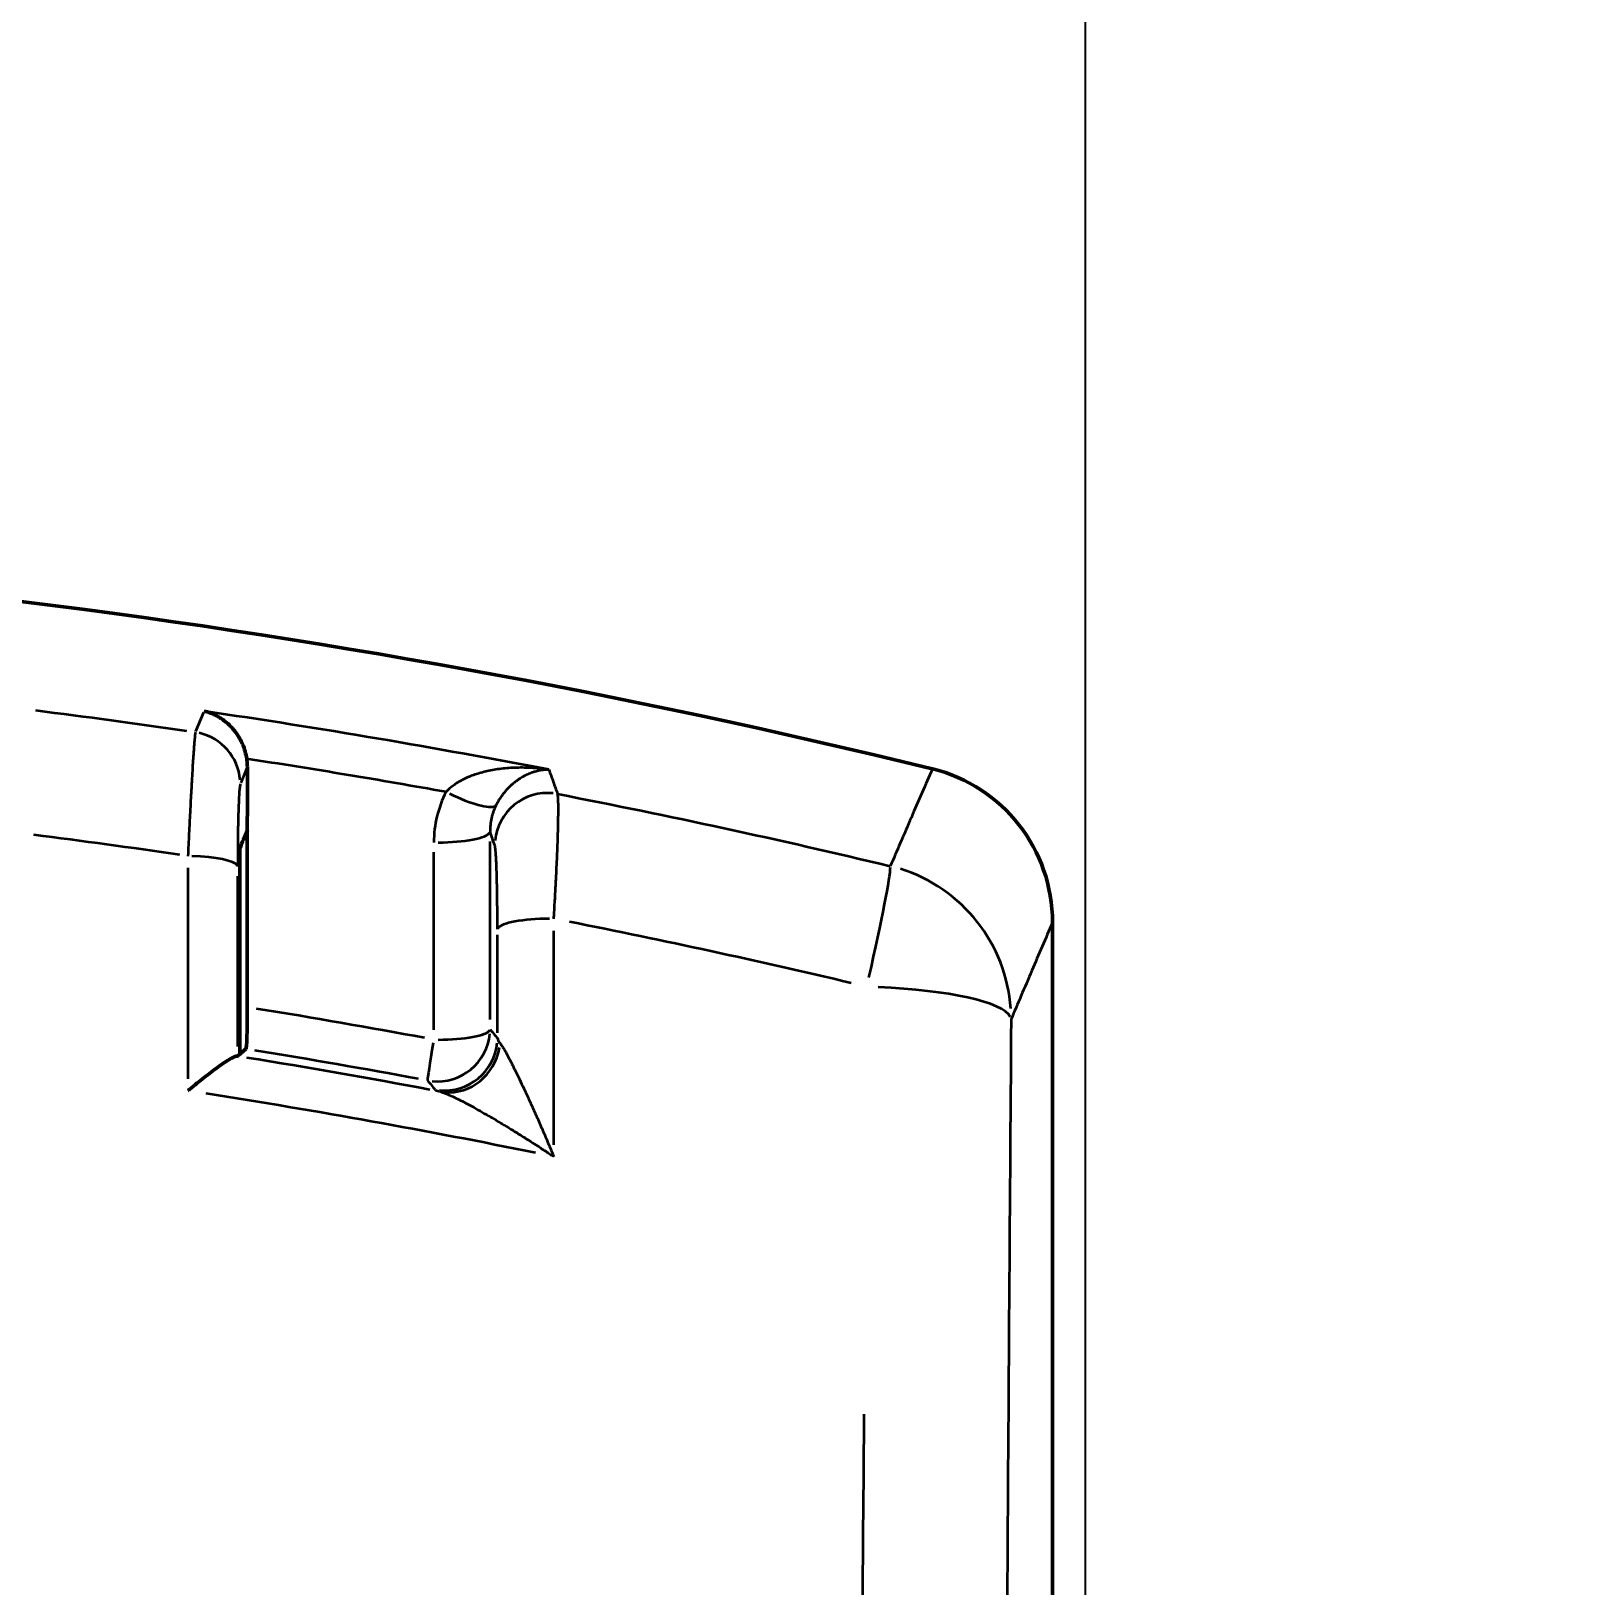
# Model space of a CAD drawing. Header units: millimetres. Extents: x 40 to 2195, y 40 to 1687.
# Drawn here: x 1758.4 to 1787.69, y 948.93 to 978.45 of the extents above; entities that cross this region are included whole.
import ezdxf

# ---------------------------------------------------------------- set-up
doc = ezdxf.new("R2010")
doc.units = ezdxf.units.MM
doc.header["$LTSCALE"] = 8
for name, color, linetype, lineweight in [('Dimension (ISO)', 7, 'Continuous', 25), ('Visible (ISO)', 7, 'Continuous', 50), ('Visible Narrow (ISO)', 7, 'Continuous', 35)]:
    doc.layers.add(name, color=color, linetype=linetype, lineweight=lineweight)
doc.styles.add('Note Text (ANSI)', font='tahoma.ttf')
doc.dimstyles.new('Default (ISO)', dxfattribs={"dimscale": 8, "dimtxt": 1, "dimasz": 2.5, "dimexe": 3.175, "dimexo": 0, "dimgap": 0.762, "dimtad": 1, "dimrnd": 1e-08, "dimzin": 0, "dimdsep": 46, "dimtxsty": 'Note Text (ANSI)', "dimcen": 0.09, "dimdle": 10, "dimclrd": 1, "dimclre": 1, "dimclrt": 1, "dimazin": 0, "dimtfac": 3.5052, "dimtmove": 0, "dimatfit": 3, "dimfxl": 1, "dimtolj": 1, "dimtzin": 0, "dimlwd": -1, "dimlwe": -1, "dimarcsym": 0})

# ---------------------------------------------------------------- blocks, each defined once
blk = doc.blocks.new('*D12')
at = {"layer": 'Defpoints', "color": 0, "transparency": 16777216}
for p in [(1778.421, 1105.216), (1701.164, 772.256), (1778.421, 772.256)]:
    blk.add_point(p, dxfattribs=at)
at = {"layer": 'Dimension (ISO)', "color": 1, "transparency": 16777216}
for p, q in [((1701.164, 772.256), (1701.164, 1130.616)), ((1778.421, 772.256), (1778.421, 1130.616)), ((1721.164, 1105.216), (1758.421, 1105.216))]:
    blk.add_line(p, q, dxfattribs=at)
for points in [[(1721.164, 1108.55), (1721.164, 1101.883), (1701.164, 1105.216)], [(1758.421, 1108.55), (1758.421, 1101.883), (1778.421, 1105.216)]]:
    blk.add_solid(points, dxfattribs=at)
at = {"layer": 'Dimension (ISO)', "color": 1, "transparency": 16777216, "insert": (1690.21, 1121.779), "char_height": 8, "attachment_point": 1, "style": 'Note Text (ANSI)'}
blk.add_mtext('\\A1;77.26 mm [3.042 in]', dxfattribs=at)
blk = doc.blocks.new('*D13')
at = {"layer": 'Defpoints', "color": 0, "transparency": 16777216}
for p in [(1798.039, 1047.44), (1780.247, 847.94), (1876.184, 847.94)]:
    blk.add_point(p, dxfattribs=at)
at = {"layer": 'Dimension (ISO)', "color": 1, "transparency": 16777216}
for p, q in [((1798.039, 1047.44), (1901.584, 1047.44)), ((1876.184, 1027.44), (1876.184, 867.94)), ((1780.247, 847.94), (1901.584, 847.94))]:
    blk.add_line(p, q, dxfattribs=at)
for points in [[(1872.851, 1027.44), (1879.517, 1027.44), (1876.184, 1047.44)], [(1872.851, 867.94), (1879.517, 867.94), (1876.184, 847.94)]]:
    blk.add_solid(points, dxfattribs=at)
at = {"layer": 'Dimension (ISO)', "color": 1, "transparency": 16777216, "insert": (1859.622, 895.446), "char_height": 8, "attachment_point": 1, "rotation": 90, "style": 'Note Text (ANSI)'}
blk.add_mtext('\\A1;199.50 mm [7.854 in]', dxfattribs=at)

msp = doc.modelspace()

# ---------------------------------------------------------------- linework, layer by layer
at = {"layer": 'Visible (ISO)'}
for p, q in [((1777.792, 961.526), (1777.792, 816.708)), ((1762.325, 958.99), (1762.364, 959.024))]:
    msp.add_line(p, q, dxfattribs=at)
for centre, radius, start, end in [((1739.792, 818.756), 150, 76.22401, 103.77599), ((1739.685, 815.55), 150.715, 81.37585, 81.37587), ((1739.5, 814.622), 151.661, 79.84669, 79.84671), ((1739.397, 814.13), 152.163, 79.47011, 79.47012), ((1739.835, 816.483), 149.769, 79.36026, 79.36031)]:
    msp.add_arc(centre, radius, start, end, dxfattribs=at)
for centre, major_axis, ratio, start_param, end_param in [((1762.801, 867.26), (-0.017, 450.328), 0.000658, 1.353197, 1.355931), ((1774.791, 961.518), (1.186, 2.768), 0.996091, 5.118534, 6.446843), ((1762.783, 867.26), (0.013, -450.329), 0.000619, 4.497524, 4.505155), ((1762.436, 867.259), (0, 454.355), 0.000163, 1.358647, 1.367431), ((1762.472, 960.137), (-0.008, 1.014), 0.034485, 3.170666, 4.492953)]:
    msp.add_ellipse(centre, major_axis=major_axis, ratio=ratio, start_param=start_param, end_param=end_param, dxfattribs=at)
for points, knots in [([(1762.497, 964.632), (1762.49, 964.678), (1762.48, 964.724), (1762.467, 964.769), (1762.454, 964.815), (1762.438, 964.861), (1762.419, 964.906), (1762.415, 964.914), (1762.412, 964.922), (1762.408, 964.93), (1762.389, 964.971), (1762.368, 965.011), (1762.344, 965.05), (1762.321, 965.087), (1762.296, 965.123), (1762.269, 965.158), (1762.258, 965.172), (1762.247, 965.185), (1762.235, 965.199), (1762.206, 965.232), (1762.175, 965.264), (1762.142, 965.294), (1762.112, 965.322), (1762.08, 965.347), (1762.046, 965.372), (1762.028, 965.385), (1762.009, 965.397), (1761.99, 965.409), (1761.961, 965.427), (1761.932, 965.444), (1761.902, 965.459), (1761.872, 965.473), (1761.842, 965.487), (1761.811, 965.498), (1761.781, 965.51), (1761.751, 965.52), (1761.719, 965.528), (1761.709, 965.531), (1761.699, 965.534), (1761.688, 965.536)], [0, 0, 0, 0, 0.1132169, 0.1132169, 0.1132169, 0.2288637, 0.2288637, 0.2288637, 0.25, 0.25, 0.25, 0.356629, 0.356629, 0.356629, 0.4589677, 0.4589677, 0.4589677, 0.5, 0.5, 0.5, 0.6027222, 0.6027222, 0.6027222, 0.6978335, 0.6978335, 0.6978335, 0.75, 0.75, 0.75, 0.8273235, 0.8273235, 0.8273235, 0.9028331, 0.9028331, 0.9028331, 0.975821, 0.975821, 0.975821, 1, 1, 1, 1]), ([(1762.497, 964.632), (1762.5, 964.607), (1762.503, 964.581), (1762.507, 964.531), (1762.508, 964.505), (1762.508, 964.48)], [-0.01564746, -0.01564746, -0.01564746, -0.01564746, -0.00782419, -0.00782419, -0.000001, -0.000001, -0.000001, -0.000001]), ([(1762.48, 959.123), (1762.461, 959.107), (1762.441, 959.09), (1762.403, 959.057), (1762.383, 959.041), (1762.364, 959.024)], [-0.3350104, -0.3350104, -0.3350104, -0.3350104, -0.1675057, -0.1675057, -0.000001, -0.000001, -0.000001, -0.000001]), ([(1761.38, 958.33), (1761.385, 958.335), (1761.397, 958.345), (1761.408, 958.354), (1761.506, 958.435), (1761.599, 958.511), (1761.78, 958.652), (1761.868, 958.719), (1762.038, 958.842), (1762.119, 958.896), (1762.213, 958.951), (1762.239, 958.965), (1762.281, 958.983), (1762.297, 958.987), (1762.308, 958.988)], [-0.1582515, -0.1582515, -0.1582515, -0.1582515, -0.1560131, -0.1537712, -0.1537712, -0.1169183, -0.1169183, -0.0790564, -0.0790564, -0.0374622, -0.0374622, -0.0180991, -0.0180991, -0.0000015, -0.0000015, -0.0000015, -0.0000015]), ([(1762.325, 958.99), (1762.324, 958.99), (1762.322, 958.989), (1762.317, 958.988), (1762.313, 958.988), (1762.308, 958.988)], [0.000001, 0.000001, 0.000001, 0.000001, 0.0077836, 0.0077836, 0.01556633, 0.01556633, 0.01556633, 0.01556633])]:
    msp.add_open_spline(points, degree=3, knots=knots, dxfattribs=at)
msp.add_open_spline([(1762.364, 962.929), (1762.412, 963.044), (1762.46, 963.161), (1762.508, 963.277)], degree=3, dxfattribs=at)
at = {"layer": 'Visible Narrow (ISO)'}
for p, q in [((1761.53, 965.155), (1761.68, 965.516)), ((1762.501, 964.463), (1762.382, 964.173)), ((1766.049, 959.488), (1766.049, 962.857)), ((1761.38, 962.564), (1761.38, 958.553)), ((1768.326, 957.305), (1768.326, 961.369))]:
    msp.add_line(p, q, dxfattribs=at)
for centre, major_axis, ratio, start_param, end_param in [((1739.79, 820.296), (148.222, 0.073), 0.987846, 1.424249, 1.44381), ((1761.376, 964.15), (-0.925, 0.38), 0.995962, 3.61162, 4.883649), ((1766.348, 964.217), (0.888, -0.459), 0.221536, 4.823866, 6.132928), ((1768.205, 962.987), (-0.942, -0.336), 0.994856, 4.265281, 5.843823), ((1766.116, 963.257), (1, 0), 0.212792, 4.725847, 6.167376), ((1739.789, 819.807), (146.416, 0.093), 0.987317, 1.423231, 1.442329), ((1766.923, 867.261), (-0.003, -451.056), 0.000434, 1.777164, 1.784819), ((1761.326, 962.577), (1, 0), 0.209298, 0.109752, 1.442715), ((1762.31, 866.969), (-0.01, -456.891), 0.00003, 1.773994, 1.781228), ((1774.009, 959.692), (0.698, 2.918), 0.037354, 4.995317, 6.13267), ((1774.009, 959.692), (-2.758, 1.181), 0.996088, 3.614062, 4.811637), ((1768.255, 961.388), (-1, 0), 0.206882, 4.721314, 6.167163), ((1739.733, 819.489), (146.733, 0.15), 0.987389, 1.334276, 1.371591), ((1767.095, 867.959), (0.025, 451.617), 0.000351, 4.916341, 4.920553), ((1774.009, 959.691), (3, -0.022), 0.20486, 0.108181, 1.413484), ((1739.77, 822.124), (-141.279, -0.148), 0.988198, 4.525527, 4.548438), ((1766.116, 959.504), (0.772, 0.636), 0.99852, 3.925803, 5.498995), ((1766.116, 959.504), (1, 0), 0.204474, 4.725697, 6.16743), ((1739.771, 821.972), (-140.659, -0.151), 0.988019, 4.525501, 4.547924), ((1766.116, 959.504), (-0.184, -0.983), 0.02866, 4.992918, 6.182194), ((1766.256, 959.334), (0.772, 0.635), 0.998518, 3.925337, 5.499589), ((1766.353, 959.295), (-0.291, -0.957), 0.950855, 0.196784, 1.70583), ((1739.755, 821.703), (140.669, 0.121), 0.988729, 1.382464, 1.407531), ((1739.759, 821.578), (140.014, 0.121), 0.98856, 1.366988, 1.412381), ((1768.028, 957.981), (1.959, -0.374), 0.035739, 3.198281, 3.450319), ((1789.778, 867.261), (0, 453.794), 0.034923, 1.382532, 1.710643)]:
    msp.add_ellipse(centre, major_axis=major_axis, ratio=ratio, start_param=start_param, end_param=end_param, dxfattribs=at)
for points, knots in [([(1768.231, 964.426), (1767.145, 964.635), (1764.968, 965.03), (1762.782, 965.376), (1761.688, 965.536)], [0.0000678, 0.0000678, 0.0000678, 0.0000678, 0.5, 1, 1, 1, 1]), ([(1761.522, 965.135), (1761.519, 965.122), (1761.515, 965.095), (1761.511, 965.057), (1761.51, 965.048), (1761.51, 965.039), (1761.509, 965.03), (1761.507, 965.014), (1761.505, 964.996), (1761.504, 964.976), (1761.501, 964.943), (1761.498, 964.906), (1761.495, 964.864), (1761.491, 964.823), (1761.488, 964.777), (1761.485, 964.728), (1761.483, 964.701), (1761.481, 964.673), (1761.479, 964.643), (1761.479, 964.641), (1761.479, 964.638), (1761.478, 964.636), (1761.475, 964.581), (1761.471, 964.522), (1761.467, 964.46), (1761.463, 964.397), (1761.459, 964.33), (1761.455, 964.259), (1761.453, 964.218), (1761.451, 964.176), (1761.448, 964.133), (1761.446, 964.095), (1761.444, 964.056), (1761.442, 964.016), (1761.437, 963.925), (1761.431, 963.831), (1761.426, 963.732), (1761.422, 963.658), (1761.418, 963.582), (1761.414, 963.504), (1761.41, 963.409), (1761.405, 963.312), (1761.4, 963.213), (1761.393, 963.074), (1761.386, 962.931), (1761.38, 962.786)], [0.0000003, 0.0000003, 0.0000003, 0.0000003, 0.1260571, 0.1260571, 0.1260571, 0.1530705, 0.1530705, 0.1530705, 0.2, 0.2, 0.2, 0.2777031, 0.2777031, 0.2777031, 0.3547914, 0.3547914, 0.3547914, 0.3964728, 0.3964728, 0.3964728, 0.4, 0.4, 0.4, 0.4769786, 0.4769786, 0.4769786, 0.5546803, 0.5546803, 0.5546803, 0.6, 0.6, 0.6, 0.6399025, 0.6399025, 0.6399025, 0.7311391, 0.7311391, 0.7311391, 0.8, 0.8, 0.8, 0.8832563, 0.8832563, 0.8832563, 0.9999996, 0.9999996, 0.9999996, 0.9999996]), ([(1766.281, 964.003), (1765.651, 964.116), (1764.391, 964.334), (1763.128, 964.535), (1762.497, 964.632)], [0, 0, 0, 0, 0.5, 0.999997, 0.999997, 0.999997, 0.999997]), ([(1768.231, 964.426), (1768.115, 964.443), (1767.888, 964.465), (1767.575, 964.466), (1767.288, 964.441), (1767.028, 964.393), (1766.796, 964.325), (1766.59, 964.238), (1766.412, 964.129), (1766.32, 964.046), (1766.281, 964.003)], [0.0000498, 0.0000498, 0.0000498, 0.0000498, 0.125, 0.25, 0.375, 0.5, 0.625, 0.75, 0.875, 0.999999, 0.999999, 0.999999, 0.999999]), ([(1768.231, 964.426), (1768.231, 964.426), (1768.231, 964.426), (1768.199, 964.426), (1768.167, 964.425), (1768.112, 964.419), (1768.089, 964.415), (1768.064, 964.411), (1768.062, 964.41), (1768.027, 964.404), (1767.996, 964.396), (1767.947, 964.382), (1767.929, 964.376), (1767.907, 964.368), (1767.902, 964.366), (1767.868, 964.353), (1767.838, 964.341), (1767.795, 964.32), (1767.781, 964.313), (1767.76, 964.303), (1767.754, 964.299), (1767.719, 964.28), (1767.692, 964.263), (1767.654, 964.238), (1767.644, 964.231), (1767.626, 964.218), (1767.618, 964.213), (1767.584, 964.188), (1767.558, 964.167), (1767.527, 964.139), (1767.519, 964.133), (1767.503, 964.118), (1767.495, 964.11), (1767.462, 964.078), (1767.439, 964.054), (1767.412, 964.023), (1767.407, 964.018), (1767.393, 964.001), (1767.384, 963.99), (1767.36, 963.961), (1767.347, 963.943), (1767.324, 963.911), (1767.315, 963.897), (1767.296, 963.869), (1767.287, 963.854), (1767.265, 963.817), (1767.252, 963.795), (1767.235, 963.763), (1767.231, 963.754), (1767.226, 963.744)], [0, 0, 0, 0, 0.000001, 0.000001, 0.071504, 0.071504, 0.125, 0.125, 0.130747, 0.130747, 0.205671, 0.205671, 0.25, 0.25, 0.261501, 0.261501, 0.336983, 0.336983, 0.375, 0.375, 0.392257, 0.392257, 0.469632, 0.469632, 0.5, 0.5, 0.523039, 0.523039, 0.602049, 0.602049, 0.625, 0.625, 0.653762, 0.653762, 0.733563, 0.733563, 0.75, 0.75, 0.784355, 0.784355, 0.836446, 0.836446, 0.875, 0.875, 0.915364, 0.915364, 0.975161, 0.975161, 1, 1, 1, 1]), ([(1768.231, 964.426), (1768.245, 964.388), (1768.259, 964.349), (1768.273, 964.311), (1768.287, 964.272), (1768.301, 964.234), (1768.315, 964.195), (1768.328, 964.157), (1768.342, 964.118), (1768.356, 964.08), (1768.37, 964.041), (1768.384, 964.003), (1768.398, 963.965)], [0, 0, 0, 0, 0.25, 0.25, 0.25, 0.5, 0.5, 0.5, 0.75, 0.75, 0.75, 1, 1, 1, 1]), ([(1775.511, 964.442), (1775.379, 964.135), (1775.246, 963.828), (1775.113, 963.52), (1775.043, 963.357), (1774.972, 963.193), (1774.901, 963.029), (1774.839, 962.885), (1774.776, 962.74), (1774.714, 962.596)], [0, 0, 0, 0, 0.5, 0.5, 0.5, 0.765804, 0.765804, 0.765804, 1, 1, 1, 1]), ([(1762.375, 964.157), (1762.371, 964.147), (1762.367, 964.123), (1762.363, 964.088), (1762.361, 964.077), (1762.36, 964.065), (1762.359, 964.052), (1762.354, 963.996), (1762.349, 963.919), (1762.345, 963.825), (1762.341, 963.73), (1762.337, 963.616), (1762.334, 963.488), (1762.333, 963.462), (1762.333, 963.436), (1762.332, 963.41), (1762.33, 963.303), (1762.329, 963.188), (1762.327, 963.066), (1762.327, 963.003), (1762.326, 962.938), (1762.326, 962.871), (1762.325, 962.778), (1762.325, 962.682), (1762.325, 962.585)], [0, 0, 0, 0, 0.15307, 0.15307, 0.15307, 0.2, 0.2, 0.2, 0.4, 0.4, 0.4, 0.6, 0.6, 0.6, 0.639905, 0.639905, 0.639905, 0.8, 0.8, 0.8, 0.883259, 0.883259, 0.883259, 1, 1, 1, 1]), ([(1766.281, 964.003), (1766.204, 963.854), (1766.147, 963.699), (1766.108, 963.539), (1766.069, 963.38), (1766.049, 963.215), (1766.049, 963.044)], [0, 0, 0, 0, 0.5, 0.5, 0.5, 0.9999973, 0.9999973, 0.9999973, 0.9999973]), ([(1768.326, 961.594), (1768.329, 961.634), (1768.331, 961.675), (1768.337, 961.779), (1768.341, 961.843), (1768.347, 961.951), (1768.35, 961.995), (1768.355, 962.09), (1768.358, 962.141), (1768.361, 962.208), (1768.362, 962.223), (1768.365, 962.284), (1768.368, 962.33), (1768.373, 962.43), (1768.375, 962.484), (1768.379, 962.553), (1768.379, 962.567), (1768.382, 962.629), (1768.384, 962.678), (1768.389, 962.778), (1768.391, 962.829), (1768.394, 962.896), (1768.394, 962.913), (1768.397, 962.979), (1768.399, 963.029), (1768.402, 963.125), (1768.404, 963.172), (1768.405, 963.235), (1768.406, 963.253), (1768.408, 963.315), (1768.409, 963.358), (1768.41, 963.404), (1768.41, 963.408), (1768.411, 963.452), (1768.411, 963.492), (1768.412, 963.547), (1768.412, 963.563), (1768.413, 963.611), (1768.413, 963.641), (1768.413, 963.679), (1768.413, 963.689), (1768.413, 963.726), (1768.412, 963.751), (1768.412, 963.793), (1768.411, 963.809), (1768.41, 963.849), (1768.409, 963.87), (1768.407, 963.894), (1768.407, 963.9), (1768.405, 963.921), (1768.403, 963.934), (1768.4, 963.953), (1768.399, 963.959), (1768.398, 963.965)], [0, 0, 0, 0, 0.049296, 0.049296, 0.125, 0.125, 0.175167, 0.175167, 0.23352, 0.23352, 0.25, 0.25, 0.301282, 0.301282, 0.35986, 0.35986, 0.375, 0.375, 0.42734, 0.42734, 0.482045, 0.482045, 0.5, 0.5, 0.553416, 0.553416, 0.605116, 0.605116, 0.625, 0.625, 0.675416, 0.675416, 0.679497, 0.679497, 0.728542, 0.728542, 0.75, 0.75, 0.791117, 0.791117, 0.80567, 0.80567, 0.845525, 0.845525, 0.875, 0.875, 0.918549, 0.918549, 0.931436, 0.931436, 0.971957, 0.971957, 1, 1, 1, 1]), ([(1768.398, 963.965), (1769.455, 963.759), (1771.565, 963.326), (1773.666, 962.847), (1774.714, 962.596)], [0, 0, 0, 0, 0.5, 0.9999939, 0.9999939, 0.9999939, 0.9999939]), ([(1767.226, 963.744), (1767.189, 963.668), (1767.132, 963.507), (1767.114, 963.336), (1767.115, 963.249)], [0.0000036, 0.0000036, 0.0000036, 0.0000036, 0.5, 1, 1, 1, 1]), ([(1767.206, 962.995), (1767.191, 963.037), (1767.175, 963.08), (1767.145, 963.164), (1767.13, 963.207), (1767.115, 963.249)], [0, 0, 0, 0, 0.5, 0.5, 1, 1, 1, 1]), ([(1767.256, 961.395), (1767.256, 961.422), (1767.256, 961.45), (1767.255, 961.52), (1767.255, 961.563), (1767.255, 961.636), (1767.255, 961.665), (1767.255, 961.733), (1767.254, 961.772), (1767.254, 961.817), (1767.254, 961.823), (1767.253, 961.86), (1767.253, 961.892), (1767.252, 961.963), (1767.252, 962.003), (1767.251, 962.049), (1767.251, 962.055), (1767.251, 962.094), (1767.25, 962.126), (1767.249, 962.197), (1767.248, 962.235), (1767.247, 962.281), (1767.247, 962.289), (1767.246, 962.33), (1767.245, 962.363), (1767.244, 962.431), (1767.243, 962.465), (1767.241, 962.508), (1767.241, 962.517), (1767.24, 962.559), (1767.238, 962.59), (1767.236, 962.652), (1767.235, 962.682), (1767.233, 962.718), (1767.232, 962.727), (1767.231, 962.758), (1767.229, 962.78), (1767.228, 962.806), (1767.227, 962.811), (1767.226, 962.835), (1767.224, 962.854), (1767.222, 962.882), (1767.221, 962.891), (1767.219, 962.917), (1767.217, 962.933), (1767.215, 962.949), (1767.215, 962.951), (1767.212, 962.966), (1767.211, 962.976), (1767.208, 962.988), (1767.207, 962.992), (1767.206, 962.995)], [0, 0, 0, 0, 0.0492962, 0.0492962, 0.125, 0.125, 0.1751668, 0.1751668, 0.2395966, 0.2395966, 0.25, 0.25, 0.3012824, 0.3012824, 0.3656557, 0.3656557, 0.375, 0.375, 0.42734, 0.42734, 0.487622, 0.487622, 0.5, 0.5, 0.5534165, 0.5534165, 0.6099453, 0.6099453, 0.625, 0.625, 0.6794971, 0.6794971, 0.7340186, 0.7340186, 0.75, 0.75, 0.7953344, 0.7953344, 0.8056701, 0.8056701, 0.8496867, 0.8496867, 0.875, 0.875, 0.9213616, 0.9213616, 0.9314361, 0.9314361, 0.9748259, 0.9748259, 1, 1, 1, 1]), ([(1777.792, 961.526), (1777.662, 961.221), (1777.531, 960.916), (1777.4, 960.611), (1777.331, 960.449), (1777.262, 960.287), (1777.193, 960.125), (1777.131, 959.981), (1777.069, 959.836), (1777.007, 959.691)], [0, 0, 0, 0, 0.5, 0.5, 0.5, 0.764167, 0.764167, 0.764167, 1, 1, 1, 1]), ([(1777.007, 959.691), (1776.951, 952.112), (1776.903, 944.5), (1776.861, 936.853), (1776.861, 936.776), (1776.86, 936.698), (1776.86, 936.621), (1776.818, 928.895), (1776.783, 921.132), (1776.755, 913.348), (1776.75, 911.916), (1776.745, 910.484), (1776.74, 909.052), (1776.72, 902.692), (1776.704, 896.32), (1776.693, 889.939), (1776.687, 886.987), (1776.683, 884.032), (1776.68, 881.076), (1776.675, 876.208), (1776.672, 871.336), (1776.673, 866.464), (1776.673, 861.989), (1776.675, 857.514), (1776.68, 853.041), (1776.684, 849.689), (1776.689, 846.338), (1776.695, 842.989), (1776.707, 837.004), (1776.722, 831.025), (1776.742, 825.059), (1776.748, 823.231), (1776.754, 821.403), (1776.761, 819.577), (1776.789, 812.11), (1776.823, 804.667), (1776.863, 797.241), (1776.865, 796.926), (1776.867, 796.61), (1776.869, 796.295)], [0.0000012, 0.0000012, 0.0000012, 0.0000012, 0.1414246, 0.1414246, 0.1414246, 0.1428571, 0.1428571, 0.1428571, 0.2857143, 0.2857143, 0.2857143, 0.3119807, 0.3119807, 0.3119807, 0.4285714, 0.4285714, 0.4285714, 0.482534, 0.482534, 0.482534, 0.5714286, 0.5714286, 0.5714286, 0.6530896, 0.6530896, 0.6530896, 0.7142857, 0.7142857, 0.7142857, 0.8236304, 0.8236304, 0.8236304, 0.8571429, 0.8571429, 0.8571429, 0.9941772, 0.9941772, 0.9941772, 0.9999988, 0.9999988, 0.9999988, 0.9999988]), ([(1767.115, 959.497), (1767.139, 959.469), (1767.185, 959.412), (1767.232, 959.355), (1767.256, 959.327)], [0.0000001, 0.0000001, 0.0000001, 0.0000001, 0.5, 1, 1, 1, 1]), ([(1767.256, 959.327), (1767.257, 959.313), (1767.267, 959.284), (1767.289, 959.251), (1767.304, 959.233)], [0.0000051, 0.0000051, 0.0000051, 0.0000051, 0.5, 1, 1, 1, 1]), ([(1767.304, 959.233), (1767.313, 959.222), (1767.334, 959.192), (1767.375, 959.127), (1767.425, 959.041), (1767.482, 958.935), (1767.545, 958.811), (1767.616, 958.669), (1767.694, 958.509), (1767.778, 958.328), (1767.871, 958.127), (1767.972, 957.903), (1768.081, 957.656), (1768.198, 957.383), (1768.283, 957.183), (1768.326, 957.079)], [0.0000004, 0.0000004, 0.0000004, 0.0000004, 0.0769231, 0.1538462, 0.2307692, 0.3076923, 0.3846154, 0.4615385, 0.5384615, 0.6153846, 0.6923077, 0.7692308, 0.8461538, 0.9230769, 0.9999973, 0.9999973, 0.9999973, 0.9999973]), ([(1765.931, 958.522), (1765.954, 958.494), (1765.978, 958.465), (1766.024, 958.409), (1766.047, 958.38), (1766.07, 958.352)], [0, 0, 0, 0, 0.5, 0.5, 1, 1, 1, 1]), ([(1766.166, 958.314), (1766.18, 958.31), (1766.196, 958.305), (1766.214, 958.299), (1766.218, 958.298), (1766.223, 958.296), (1766.228, 958.294), (1766.252, 958.286), (1766.279, 958.275), (1766.31, 958.263), (1766.333, 958.253), (1766.357, 958.242), (1766.384, 958.23), (1766.392, 958.226), (1766.401, 958.222), (1766.409, 958.218), (1766.446, 958.201), (1766.484, 958.182), (1766.526, 958.162), (1766.567, 958.141), (1766.611, 958.118), (1766.658, 958.094), (1766.704, 958.069), (1766.753, 958.043), (1766.805, 958.015), (1766.856, 957.986), (1766.91, 957.956), (1766.967, 957.923), (1767.019, 957.894), (1767.073, 957.863), (1767.129, 957.83), (1767.135, 957.827), (1767.14, 957.823), (1767.146, 957.82), (1767.202, 957.787), (1767.261, 957.752), (1767.322, 957.716), (1767.329, 957.712), (1767.336, 957.707), (1767.343, 957.703), (1767.397, 957.67), (1767.454, 957.636), (1767.513, 957.6), (1767.528, 957.59), (1767.542, 957.581), (1767.557, 957.572), (1767.619, 957.534), (1767.682, 957.495), (1767.747, 957.454), (1767.762, 957.444), (1767.777, 957.435), (1767.791, 957.426), (1767.834, 957.399), (1767.877, 957.371), (1767.922, 957.343), (1767.962, 957.317), (1768.003, 957.291), (1768.045, 957.263), (1768.1, 957.228), (1768.157, 957.19), (1768.216, 957.152), (1768.252, 957.128), (1768.289, 957.104), (1768.326, 957.079)], [0, 0, 0, 0, 0.0606397, 0.0606397, 0.0606397, 0.0769231, 0.0769231, 0.0769231, 0.1538462, 0.1538462, 0.1538462, 0.2122611, 0.2122611, 0.2122611, 0.2307692, 0.2307692, 0.2307692, 0.3076923, 0.3076923, 0.3076923, 0.3846154, 0.3846154, 0.3846154, 0.4615385, 0.4615385, 0.4615385, 0.5384615, 0.5384615, 0.5384615, 0.6083689, 0.6083689, 0.6083689, 0.6153846, 0.6153846, 0.6153846, 0.6844815, 0.6844815, 0.6844815, 0.6923077, 0.6923077, 0.6923077, 0.753826, 0.753826, 0.753826, 0.7692308, 0.7692308, 0.7692308, 0.8321499, 0.8321499, 0.8321499, 0.8461538, 0.8461538, 0.8461538, 0.8865244, 0.8865244, 0.8865244, 0.9230769, 0.9230769, 0.9230769, 0.9706222, 0.9706222, 0.9706222, 0.9999966, 0.9999966, 0.9999966, 0.9999966])]:
    msp.add_open_spline(points, degree=3, knots=knots, dxfattribs=at)

# ---------------------------------------------------------------- dimensions: what is measured, and where the dimension line sits
at = {"layer": 'Dimension (ISO)', "color": 1, "true_color": 0xff0000}
for base, p1, p2, angle, text, picture, middle in [((1778.421, 1105.216), (1701.164, 772.256), (1778.421, 772.256), 180, '<> mm [3.042 in]', '*D12', (1739.792, 1105.216)), ((1876.184, 847.94), (1798.039, 1047.44), (1780.247, 847.94), 90, '<> mm [7.854 in]', '*D13', (1876.184, 947.69))]:
    dim = msp.add_linear_dim(base=base, p1=p1, p2=p2, angle=angle, text=text, dimstyle='Default (ISO)', override={"dimgap": 0.762, "dimdec": 2, "dimpost": '', "dimtol": 0, "dimlim": 0, "dimtp": 0, "dimtm": 0, "dimtdec": 2, "dimtofl": 0, "dimatfit": 1}, dxfattribs=at)
    dim.commit()
    dim.dimension.update_dxf_attribs({"geometry": picture, "text_midpoint": middle, "dimtype": 160})

doc.saveas('drawing.dxf')
